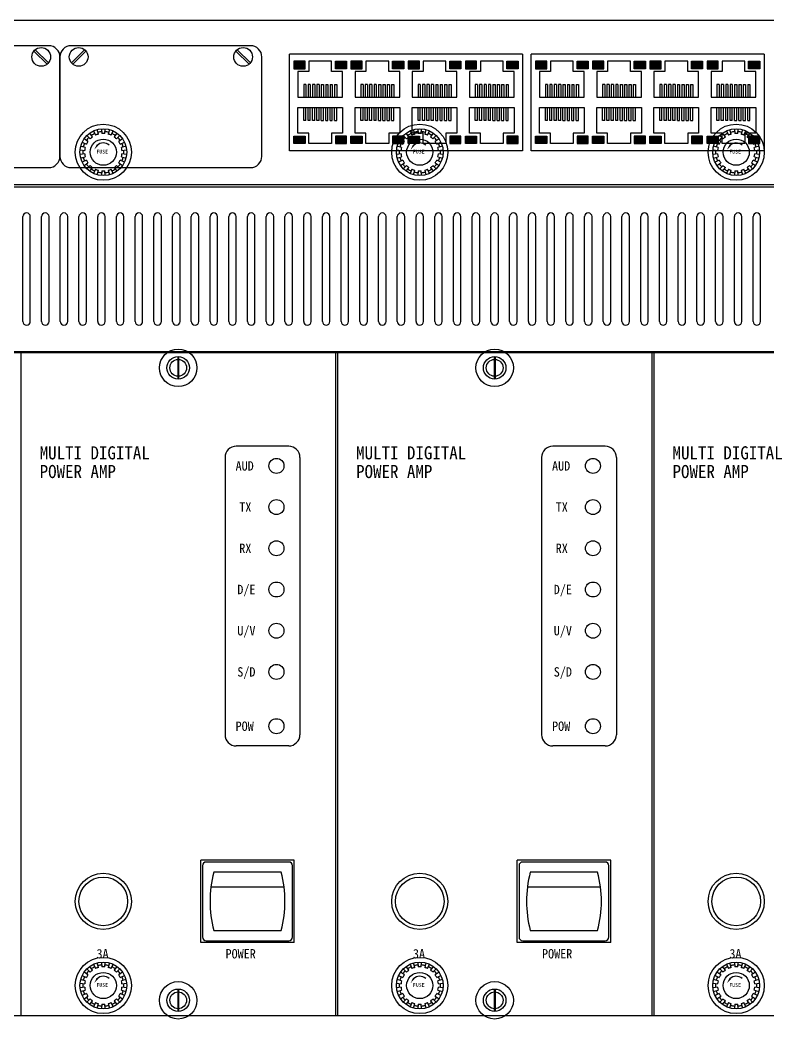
# Model space of a CAD drawing. Header units: millimetres. Extents: x 0 to 841, y 0 to 594.
# Drawn here: x 192.15 to 202.14, y 163.58 to 176.92 of the extents above; entities that cross this region are included whole.
import ezdxf
from ezdxf.enums import TextEntityAlignment as Align

# ---------------------------------------------------------------- set-up
doc = ezdxf.new("R2010")
doc.units = ezdxf.units.MM
doc.header["$LTSCALE"] = 10
doc.layers.add('LINE06', color=9, linetype='Continuous')
doc.styles.add('F1', font='GulimChe.ttf', dxfattribs={"height": 2})
doc.styles.get("Standard").update_dxf_attribs({"font": 'GulimChe.ttf'})

# ---------------------------------------------------------------- blocks, each defined once
blk = doc.blocks.new('FUSE')
for p, q in [((-197.43, 1363.48), (-196.55, 1362.59)), ((-195.94, 1363.11), (-196.66, 1364.13)), ((-195.64, 1364.72), (-195.12, 1363.58)), ((-194.37, 1363.85), (-194.7, 1365.06)), ((-193.54, 1365.26), (-193.44, 1364.02)), ((-192.64, 1364.02), (-192.54, 1365.26)), ((-191.38, 1365.06), (-191.71, 1363.85)), ((-190.96, 1363.58), (-190.44, 1364.72)), ((-189.42, 1364.13), (-190.14, 1363.11)), ((-189.53, 1362.59), (-188.65, 1363.48)), ((-197.88, 1360.29), (-199.09, 1360.61)), ((-198.68, 1361.72), (-197.55, 1361.18)), ((-197.15, 1361.87), (-198.18, 1362.58)), ((-187.89, 1362.58), (-188.92, 1361.87)), ((-188.52, 1361.18), (-187.39, 1361.72)), ((-186.99, 1360.61), (-188.2, 1360.29)), ((-199.26, 1359.62), (-198.02, 1359.51)), ((-198.02, 1358.56), (-199.26, 1358.44)), ((-199.09, 1357.46), (-197.88, 1357.77)), ((-188.2, 1357.77), (-186.99, 1357.46)), ((-188.06, 1359.51), (-186.82, 1359.62)), ((-186.82, 1358.44), (-188.06, 1358.56)), ((-197.55, 1356.89), (-198.68, 1356.35)), ((-198.18, 1355.49), (-197.15, 1356.2)), ((-196.55, 1355.47), (-197.43, 1354.58)), ((-188.65, 1354.58), (-189.53, 1355.47)), ((-188.92, 1356.2), (-187.89, 1355.49)), ((-187.39, 1356.35), (-188.52, 1356.89)), ((-196.66, 1353.94), (-195.94, 1354.96)), ((-195.12, 1354.49), (-195.64, 1353.35)), ((-194.7, 1353.01), (-194.37, 1354.21)), ((-193.44, 1354.05), (-193.54, 1352.8)), ((-192.54, 1352.8), (-192.64, 1354.05)), ((-191.71, 1354.21), (-191.38, 1353.01)), ((-190.44, 1353.35), (-190.96, 1354.49)), ((-190.14, 1354.96), (-189.42, 1353.94))]:
    blk.add_line(p, q)
for radius in [7.5, 6.25, 3.5]:
    blk.add_circle((-193.04, 1359.03), radius)
for radius, start, end in [(5, 125.4114, 134.5886), (5.5, 114.5886, 125.4114), (5, 105.4114, 114.5886), (5.5, 94.5886, 105.4114), (5, 85.4114, 94.5886), (5.5, 74.5886, 85.4114), (5, 65.4114, 74.5886), (5.5, 54.5886, 65.4114), (5, 45.4114, 54.5886), (5.5, 154.5886, 165.4114), (5.5, 134.5886, 145.4114), (5, 145.4114, 154.5886), (2.46, 49.7515, 132.9205), (5.5, 34.5886, 45.4114), (5, 25.4114, 34.5886), (5.5, 14.5886, 25.4114), (5.5, 174.5886, 185.4114), (5.5, 194.5886, 205.4114), (5, 165.4114, 174.5886), (5, 185.4114, 194.5886), (5, 5.4114, 14.5886), (5, 345.4114, 354.5886), (5.5, 334.5886, 345.4114), (5.5, 354.5886, 5.4114), (5.5, 214.5886, 225.4114), (5, 205.4114, 214.5886), (5, 225.4114, 234.5886), (5, 305.4114, 314.5886), (5.5, 314.5886, 325.4114), (5, 325.4114, 334.5886), (5.5, 234.5886, 245.4114), (5, 245.4114, 254.5886), (5.5, 254.5886, 265.4114), (5, 265.4114, 274.5886), (5.5, 274.5886, 285.4114), (5, 285.4114, 294.5886), (5.5, 294.5886, 305.4114)]:
    blk.add_arc((-193.04, 1359.03), radius, start, end)
blk.add_solid([(-194.43, 1360.77), (-194.84, 1361.05), (-195.49, 1359.67)])
at = {"style": 'F1'}
blk.add_text('FUSE', height=1, dxfattribs=at).set_placement((-194.89, 1358.67))
blk = doc.blocks.new('sw-05')
at = {"color": 7}
for p, q in [((-12, 9.5), (-12, -9.5)), ((11, 10.5), (-11, 10.5)), ((12, -9.5), (12, 9.5)), ((9, 7.75), (-9, 7.75)), ((9.77, 3.75), (-9.77, 3.75)), ((-9, -7.75), (9, -7.75)), ((-11, -10.5), (11, -10.5))]:
    blk.add_line(p, q, dxfattribs=at)
for centre, radius, start, end in [((-11, 9.5), 1, 90, 180), ((11, 9.5), 1, 0, 90), ((20.53, 0), 30.53, 165.2952, 194.7048), ((-20.53, 0), 30.53, 345.2952, 14.7048), ((-11, -9.5), 1, 180, 270), ((11, -9.5), 1, 270, 0)]:
    blk.add_arc(centre, radius, start, end, dxfattribs=at)

msp = doc.modelspace()

# ---------------------------------------------------------------- hatches: boundary and pattern name
at = {"layer": 'LINE06'}
for points in [[(195.814, 176.363), (195.814, 176.273), (195.954, 176.273), (195.954, 176.363)], [(196.369, 176.363), (196.369, 176.273), (196.509, 176.273), (196.509, 176.363)], [(196.577, 176.363), (196.577, 176.273), (196.717, 176.273), (196.717, 176.363)], [(197.132, 176.363), (197.132, 176.273), (197.272, 176.273), (197.272, 176.363)], [(197.341, 176.363), (197.341, 176.273), (197.481, 176.273), (197.481, 176.363)], [(197.896, 176.363), (197.896, 176.273), (198.036, 176.273), (198.036, 176.363)], [(198.105, 176.363), (198.105, 176.273), (198.245, 176.273), (198.245, 176.363)], [(198.66, 176.363), (198.66, 176.273), (198.8, 176.273), (198.8, 176.363)], [(199.041, 176.363), (199.041, 176.273), (199.181, 176.273), (199.181, 176.363)], [(199.596, 176.363), (199.596, 176.273), (199.736, 176.273), (199.736, 176.363)], [(199.804, 176.363), (199.804, 176.273), (199.944, 176.273), (199.944, 176.363)], [(200.359, 176.363), (200.359, 176.273), (200.499, 176.273), (200.499, 176.363)], [(200.568, 176.363), (200.568, 176.273), (200.708, 176.273), (200.708, 176.363)], [(201.123, 176.363), (201.123, 176.273), (201.263, 176.273), (201.263, 176.363)], [(201.332, 176.363), (201.332, 176.273), (201.472, 176.273), (201.472, 176.363)], [(201.887, 176.363), (201.887, 176.273), (202.027, 176.273), (202.027, 176.363)], [(195.954, 175.274), (195.954, 175.364), (195.814, 175.364), (195.814, 175.274)], [(196.509, 175.274), (196.509, 175.364), (196.369, 175.364), (196.369, 175.274)], [(196.717, 175.274), (196.717, 175.364), (196.577, 175.364), (196.577, 175.274)], [(197.272, 175.274), (197.272, 175.364), (197.132, 175.364), (197.132, 175.274)], [(197.481, 175.274), (197.481, 175.364), (197.341, 175.364), (197.341, 175.274)], [(198.036, 175.274), (198.036, 175.364), (197.896, 175.364), (197.896, 175.274)], [(198.245, 175.274), (198.245, 175.364), (198.105, 175.364), (198.105, 175.274)], [(198.8, 175.274), (198.8, 175.364), (198.66, 175.364), (198.66, 175.274)], [(199.181, 175.274), (199.181, 175.364), (199.041, 175.364), (199.041, 175.274)], [(199.736, 175.274), (199.736, 175.364), (199.596, 175.364), (199.596, 175.274)], [(199.944, 175.274), (199.944, 175.364), (199.804, 175.364), (199.804, 175.274)], [(200.499, 175.274), (200.499, 175.364), (200.359, 175.364), (200.359, 175.274)], [(200.708, 175.274), (200.708, 175.364), (200.568, 175.364), (200.568, 175.274)], [(201.263, 175.274), (201.263, 175.364), (201.123, 175.364), (201.123, 175.274)], [(201.472, 175.274), (201.472, 175.364), (201.332, 175.364), (201.332, 175.274)], [(202.027, 175.274), (202.027, 175.364), (201.887, 175.364), (201.887, 175.274)]]:
    msp.add_hatch(color=256, dxfattribs=at).paths.add_polyline_path(points)

# ---------------------------------------------------------------- linework, layer by layer
at = {"color": 7, "lineweight": 30}
for p, q in [((195.741, 171.228), (195.041, 171.228)), ((199.966, 171.228), (199.266, 171.228)), ((195.891, 171.078), (195.891, 167.378)), ((200.116, 171.078), (200.116, 167.378)), ((195.741, 167.228), (195.041, 167.228)), ((199.966, 167.228), (199.266, 167.228))]:
    msp.add_line(p, q, dxfattribs=at)
at = {"color": 7}
for p, q in [((194.891, 171.078), (194.891, 167.378)), ((199.116, 171.078), (199.116, 167.378))]:
    msp.add_line(p, q, dxfattribs=at)
for centre, start, end in [((195.041, 171.078), 90, 180), ((199.266, 171.078), 90, 180), ((195.041, 167.378), 180, 270), ((199.266, 167.378), 180, 270)]:
    msp.add_arc(centre, 0.15, start, end, dxfattribs=at)
at = {"color": 7, "lineweight": 30}
for centre, start, end in [((195.741, 171.078), 0, 90), ((199.966, 171.078), 0, 90), ((195.741, 167.378), 270, 0), ((199.966, 167.378), 270, 0)]:
    msp.add_arc(centre, 0.15, start, end, dxfattribs=at)
at = {"layer": 'LINE06'}
for p, q in [((192.516, 176.328), (192.34, 176.504)), ((192.534, 176.346), (192.358, 176.522)), ((192.84, 176.346), (193.016, 176.522)), ((192.858, 176.328), (193.034, 176.504)), ((195.212, 176.328), (195.036, 176.504)), ((195.23, 176.346), (195.054, 176.522)), ((198.864, 176.463), (195.75, 176.463)), ((195.75, 175.173), (195.75, 176.463)), ((198.864, 176.463), (198.864, 175.173)), ((202.091, 176.463), (198.977, 176.463)), ((198.977, 175.173), (198.977, 176.463)), ((202.091, 176.463), (202.091, 175.173)), ((195.809, 176.368), (195.809, 176.268)), ((195.959, 176.368), (195.809, 176.368)), ((195.814, 176.363), (195.814, 176.273)), ((195.954, 176.363), (195.814, 176.363)), ((195.954, 176.273), (195.954, 176.363)), ((195.959, 176.268), (195.959, 176.368)), ((196.314, 176.368), (196.009, 176.368)), ((196.009, 176.368), (196.009, 176.229)), ((196.314, 176.229), (196.314, 176.368)), ((196.364, 176.368), (196.514, 176.368)), ((196.364, 176.268), (196.364, 176.368)), ((196.369, 176.363), (196.509, 176.363)), ((196.369, 176.273), (196.369, 176.363)), ((196.509, 176.363), (196.509, 176.273)), ((196.514, 176.368), (196.514, 176.268)), ((196.572, 176.368), (196.572, 176.268)), ((196.722, 176.368), (196.572, 176.368)), ((196.577, 176.363), (196.577, 176.273)), ((196.717, 176.363), (196.577, 176.363)), ((196.717, 176.273), (196.717, 176.363)), ((196.722, 176.268), (196.722, 176.368)), ((197.077, 176.368), (196.772, 176.368)), ((196.772, 176.368), (196.772, 176.229)), ((197.077, 176.229), (197.077, 176.368)), ((197.127, 176.368), (197.277, 176.368)), ((197.127, 176.268), (197.127, 176.368)), ((197.132, 176.363), (197.272, 176.363)), ((197.132, 176.273), (197.132, 176.363)), ((197.272, 176.363), (197.272, 176.273)), ((197.277, 176.368), (197.277, 176.268)), ((197.336, 176.368), (197.336, 176.268)), ((197.486, 176.368), (197.336, 176.368)), ((197.341, 176.363), (197.341, 176.273)), ((197.481, 176.363), (197.341, 176.363)), ((197.481, 176.273), (197.481, 176.363)), ((197.486, 176.268), (197.486, 176.368)), ((197.841, 176.368), (197.536, 176.368)), ((197.536, 176.368), (197.536, 176.229)), ((197.841, 176.229), (197.841, 176.368)), ((197.891, 176.368), (198.041, 176.368)), ((197.891, 176.268), (197.891, 176.368)), ((197.896, 176.363), (198.036, 176.363)), ((197.896, 176.273), (197.896, 176.363)), ((198.036, 176.363), (198.036, 176.273)), ((198.041, 176.368), (198.041, 176.268)), ((198.1, 176.368), (198.1, 176.268)), ((198.25, 176.368), (198.1, 176.368)), ((198.105, 176.363), (198.105, 176.273)), ((198.245, 176.363), (198.105, 176.363)), ((198.245, 176.273), (198.245, 176.363)), ((198.25, 176.268), (198.25, 176.368)), ((198.605, 176.368), (198.3, 176.368)), ((198.3, 176.368), (198.3, 176.229)), ((198.605, 176.229), (198.605, 176.368)), ((198.655, 176.368), (198.805, 176.368)), ((198.655, 176.268), (198.655, 176.368)), ((198.66, 176.363), (198.8, 176.363)), ((198.66, 176.273), (198.66, 176.363)), ((198.8, 176.363), (198.8, 176.273)), ((198.805, 176.368), (198.805, 176.268)), ((199.036, 176.368), (199.036, 176.268)), ((199.186, 176.368), (199.036, 176.368)), ((199.041, 176.363), (199.041, 176.273)), ((199.181, 176.363), (199.041, 176.363)), ((199.181, 176.273), (199.181, 176.363)), ((199.186, 176.268), (199.186, 176.368)), ((199.541, 176.368), (199.236, 176.368)), ((199.236, 176.368), (199.236, 176.229)), ((199.541, 176.229), (199.541, 176.368)), ((199.591, 176.368), (199.741, 176.368)), ((199.591, 176.268), (199.591, 176.368)), ((199.596, 176.363), (199.736, 176.363)), ((199.596, 176.273), (199.596, 176.363)), ((199.736, 176.363), (199.736, 176.273)), ((199.741, 176.368), (199.741, 176.268)), ((199.799, 176.368), (199.799, 176.268)), ((199.949, 176.368), (199.799, 176.368)), ((199.804, 176.363), (199.804, 176.273)), ((199.944, 176.363), (199.804, 176.363)), ((199.944, 176.273), (199.944, 176.363)), ((199.949, 176.268), (199.949, 176.368)), ((200.304, 176.368), (199.999, 176.368)), ((199.999, 176.368), (199.999, 176.229)), ((200.304, 176.229), (200.304, 176.368)), ((200.354, 176.368), (200.504, 176.368)), ((200.354, 176.268), (200.354, 176.368)), ((200.359, 176.363), (200.499, 176.363)), ((200.359, 176.273), (200.359, 176.363)), ((200.499, 176.363), (200.499, 176.273)), ((200.504, 176.368), (200.504, 176.268)), ((200.563, 176.368), (200.563, 176.268)), ((200.713, 176.368), (200.563, 176.368)), ((200.568, 176.363), (200.568, 176.273)), ((200.708, 176.363), (200.568, 176.363)), ((200.708, 176.273), (200.708, 176.363)), ((200.713, 176.268), (200.713, 176.368)), ((201.068, 176.368), (200.763, 176.368)), ((200.763, 176.368), (200.763, 176.229)), ((201.068, 176.229), (201.068, 176.368)), ((201.118, 176.368), (201.268, 176.368)), ((201.118, 176.268), (201.118, 176.368)), ((201.123, 176.363), (201.263, 176.363)), ((201.123, 176.273), (201.123, 176.363)), ((201.263, 176.363), (201.263, 176.273)), ((201.268, 176.368), (201.268, 176.268)), ((201.327, 176.368), (201.327, 176.268)), ((201.477, 176.368), (201.327, 176.368)), ((201.332, 176.363), (201.332, 176.273)), ((201.472, 176.363), (201.332, 176.363)), ((201.472, 176.273), (201.472, 176.363)), ((201.477, 176.268), (201.477, 176.368)), ((201.832, 176.368), (201.527, 176.368)), ((201.527, 176.368), (201.527, 176.229)), ((201.832, 176.229), (201.832, 176.368)), ((201.882, 176.368), (202.032, 176.368)), ((201.882, 176.268), (201.882, 176.368)), ((201.887, 176.363), (202.027, 176.363)), ((201.887, 176.273), (201.887, 176.363)), ((202.027, 176.363), (202.027, 176.273)), ((202.032, 176.368), (202.032, 176.268)), ((195.809, 176.268), (195.959, 176.268)), ((195.814, 176.273), (195.954, 176.273)), ((195.863, 176.229), (195.863, 175.889)), ((196.009, 176.229), (195.863, 176.229)), ((196.459, 176.229), (196.314, 176.229)), ((196.514, 176.268), (196.364, 176.268)), ((196.509, 176.273), (196.369, 176.273)), ((196.459, 175.889), (196.459, 176.229)), ((196.572, 176.268), (196.722, 176.268)), ((196.577, 176.273), (196.717, 176.273)), ((196.627, 176.229), (196.627, 175.889)), ((196.772, 176.229), (196.627, 176.229)), ((197.223, 176.229), (197.077, 176.229)), ((197.277, 176.268), (197.127, 176.268)), ((197.272, 176.273), (197.132, 176.273)), ((197.223, 175.889), (197.223, 176.229)), ((197.336, 176.268), (197.486, 176.268)), ((197.341, 176.273), (197.481, 176.273)), ((197.391, 176.229), (197.391, 175.889)), ((197.536, 176.229), (197.391, 176.229)), ((197.987, 176.229), (197.841, 176.229)), ((198.041, 176.268), (197.891, 176.268)), ((198.036, 176.273), (197.896, 176.273)), ((197.987, 175.889), (197.987, 176.229)), ((198.1, 176.268), (198.25, 176.268)), ((198.105, 176.273), (198.245, 176.273)), ((198.154, 176.229), (198.154, 175.889)), ((198.3, 176.229), (198.154, 176.229)), ((198.75, 176.229), (198.605, 176.229)), ((198.805, 176.268), (198.655, 176.268)), ((198.8, 176.273), (198.66, 176.273)), ((198.75, 175.889), (198.75, 176.229)), ((199.036, 176.268), (199.186, 176.268)), ((199.041, 176.273), (199.181, 176.273)), ((199.09, 176.229), (199.09, 175.889)), ((199.236, 176.229), (199.09, 176.229)), ((199.686, 176.229), (199.541, 176.229)), ((199.741, 176.268), (199.591, 176.268)), ((199.736, 176.273), (199.596, 176.273)), ((199.686, 175.889), (199.686, 176.229)), ((199.799, 176.268), (199.949, 176.268)), ((199.804, 176.273), (199.944, 176.273)), ((199.854, 176.229), (199.854, 175.889)), ((199.999, 176.229), (199.854, 176.229)), ((200.45, 176.229), (200.304, 176.229)), ((200.504, 176.268), (200.354, 176.268)), ((200.499, 176.273), (200.359, 176.273)), ((200.45, 175.889), (200.45, 176.229)), ((200.563, 176.268), (200.713, 176.268)), ((200.568, 176.273), (200.708, 176.273)), ((200.618, 176.229), (200.618, 175.889)), ((200.763, 176.229), (200.618, 176.229)), ((201.214, 176.229), (201.068, 176.229)), ((201.268, 176.268), (201.118, 176.268)), ((201.263, 176.273), (201.123, 176.273)), ((201.214, 175.889), (201.214, 176.229)), ((201.327, 176.268), (201.477, 176.268)), ((201.332, 176.273), (201.472, 176.273)), ((201.381, 176.229), (201.381, 175.889)), ((201.527, 176.229), (201.381, 176.229)), ((201.977, 176.229), (201.832, 176.229)), ((202.032, 176.268), (201.882, 176.268)), ((202.027, 176.273), (201.887, 176.273)), ((201.977, 175.889), (201.977, 176.229)), ((195.971, 176.059), (195.941, 176.059)), ((195.941, 176.059), (195.941, 175.889)), ((195.971, 176.059), (195.971, 175.889)), ((195.999, 176.059), (195.999, 175.889)), ((196.029, 176.059), (195.999, 176.059)), ((196.029, 176.059), (196.029, 175.889)), ((196.058, 176.059), (196.058, 175.889)), ((196.088, 176.059), (196.058, 176.059)), ((196.088, 176.059), (196.088, 175.889)), ((196.116, 176.059), (196.116, 175.889)), ((196.146, 176.059), (196.116, 176.059)), ((196.146, 176.059), (196.146, 175.889)), ((196.176, 176.059), (196.206, 176.059)), ((196.176, 176.059), (196.176, 175.889)), ((196.206, 176.059), (196.206, 175.889)), ((196.235, 176.059), (196.235, 175.889)), ((196.235, 176.059), (196.265, 176.059)), ((196.265, 176.059), (196.265, 175.889)), ((196.293, 176.059), (196.293, 175.889)), ((196.293, 176.059), (196.323, 176.059)), ((196.323, 176.059), (196.323, 175.889)), ((196.352, 176.059), (196.382, 176.059)), ((196.352, 176.059), (196.352, 175.889)), ((196.382, 176.059), (196.382, 175.889)), ((196.734, 176.059), (196.704, 176.059)), ((196.704, 176.059), (196.704, 175.889)), ((196.734, 176.059), (196.734, 175.889)), ((196.763, 176.059), (196.763, 175.889)), ((196.793, 176.059), (196.763, 176.059)), ((196.793, 176.059), (196.793, 175.889)), ((196.821, 176.059), (196.821, 175.889)), ((196.851, 176.059), (196.821, 176.059)), ((196.851, 176.059), (196.851, 175.889)), ((196.88, 176.059), (196.88, 175.889)), ((196.91, 176.059), (196.88, 176.059)), ((196.91, 176.059), (196.91, 175.889)), ((196.94, 176.059), (196.97, 176.059)), ((196.94, 176.059), (196.94, 175.889)), ((196.97, 176.059), (196.97, 175.889)), ((196.998, 176.059), (196.998, 175.889)), ((196.998, 176.059), (197.028, 176.059)), ((197.028, 176.059), (197.028, 175.889)), ((197.057, 176.059), (197.057, 175.889)), ((197.057, 176.059), (197.087, 176.059)), ((197.087, 176.059), (197.087, 175.889)), ((197.115, 176.059), (197.145, 176.059)), ((197.115, 176.059), (197.115, 175.889)), ((197.145, 176.059), (197.145, 175.889)), ((197.498, 176.059), (197.468, 176.059)), ((197.468, 176.059), (197.468, 175.889)), ((197.498, 176.059), (197.498, 175.889)), ((197.527, 176.059), (197.527, 175.889)), ((197.557, 176.059), (197.527, 176.059)), ((197.557, 176.059), (197.557, 175.889)), ((197.585, 176.059), (197.585, 175.889)), ((197.615, 176.059), (197.585, 176.059)), ((197.615, 176.059), (197.615, 175.889)), ((197.644, 176.059), (197.644, 175.889)), ((197.674, 176.059), (197.644, 176.059)), ((197.674, 176.059), (197.674, 175.889)), ((197.704, 176.059), (197.734, 176.059)), ((197.704, 176.059), (197.704, 175.889)), ((197.734, 176.059), (197.734, 175.889)), ((197.762, 176.059), (197.762, 175.889)), ((197.762, 176.059), (197.792, 176.059)), ((197.792, 176.059), (197.792, 175.889)), ((197.821, 176.059), (197.821, 175.889)), ((197.821, 176.059), (197.851, 176.059)), ((197.851, 176.059), (197.851, 175.889)), ((197.879, 176.059), (197.909, 176.059)), ((197.879, 176.059), (197.879, 175.889)), ((197.909, 176.059), (197.909, 175.889)), ((198.262, 176.059), (198.232, 176.059)), ((198.232, 176.059), (198.232, 175.889)), ((198.262, 176.059), (198.262, 175.889)), ((198.29, 176.059), (198.29, 175.889)), ((198.32, 176.059), (198.29, 176.059)), ((198.32, 176.059), (198.32, 175.889)), ((198.349, 176.059), (198.349, 175.889)), ((198.379, 176.059), (198.349, 176.059)), ((198.379, 176.059), (198.379, 175.889)), ((198.407, 176.059), (198.407, 175.889)), ((198.437, 176.059), (198.407, 176.059)), ((198.437, 176.059), (198.437, 175.889)), ((198.467, 176.059), (198.497, 176.059)), ((198.467, 176.059), (198.467, 175.889)), ((198.497, 176.059), (198.497, 175.889)), ((198.526, 176.059), (198.526, 175.889)), ((198.526, 176.059), (198.556, 176.059)), ((198.556, 176.059), (198.556, 175.889)), ((198.584, 176.059), (198.584, 175.889)), ((198.584, 176.059), (198.614, 176.059)), ((198.614, 176.059), (198.614, 175.889)), ((198.643, 176.059), (198.673, 176.059)), ((198.643, 176.059), (198.643, 175.889)), ((198.673, 176.059), (198.673, 175.889)), ((199.198, 176.059), (199.168, 176.059)), ((199.168, 176.059), (199.168, 175.889)), ((199.198, 176.059), (199.198, 175.889)), ((199.226, 176.059), (199.226, 175.889)), ((199.256, 176.059), (199.226, 176.059)), ((199.256, 176.059), (199.256, 175.889)), ((199.285, 176.059), (199.285, 175.889)), ((199.315, 176.059), (199.285, 176.059)), ((199.315, 176.059), (199.315, 175.889)), ((199.343, 176.059), (199.343, 175.889)), ((199.373, 176.059), (199.343, 176.059)), ((199.373, 176.059), (199.373, 175.889)), ((199.403, 176.059), (199.433, 176.059)), ((199.403, 176.059), (199.403, 175.889)), ((199.433, 176.059), (199.433, 175.889)), ((199.462, 176.059), (199.462, 175.889)), ((199.462, 176.059), (199.492, 176.059)), ((199.492, 176.059), (199.492, 175.889)), ((199.52, 176.059), (199.52, 175.889)), ((199.52, 176.059), (199.55, 176.059)), ((199.55, 176.059), (199.55, 175.889)), ((199.579, 176.059), (199.609, 176.059)), ((199.579, 176.059), (199.579, 175.889)), ((199.609, 176.059), (199.609, 175.889)), ((199.961, 176.059), (199.931, 176.059)), ((199.931, 176.059), (199.931, 175.889)), ((199.961, 176.059), (199.961, 175.889)), ((199.99, 176.059), (199.99, 175.889)), ((200.02, 176.059), (199.99, 176.059)), ((200.02, 176.059), (200.02, 175.889)), ((200.048, 176.059), (200.048, 175.889)), ((200.078, 176.059), (200.048, 176.059)), ((200.078, 176.059), (200.078, 175.889)), ((200.107, 176.059), (200.107, 175.889)), ((200.137, 176.059), (200.107, 176.059)), ((200.137, 176.059), (200.137, 175.889)), ((200.167, 176.059), (200.197, 176.059)), ((200.167, 176.059), (200.167, 175.889)), ((200.197, 176.059), (200.197, 175.889)), ((200.225, 176.059), (200.225, 175.889)), ((200.225, 176.059), (200.255, 176.059)), ((200.255, 176.059), (200.255, 175.889)), ((200.284, 176.059), (200.284, 175.889)), ((200.284, 176.059), (200.314, 176.059)), ((200.314, 176.059), (200.314, 175.889)), ((200.342, 176.059), (200.372, 176.059)), ((200.342, 176.059), (200.342, 175.889)), ((200.372, 176.059), (200.372, 175.889)), ((200.725, 176.059), (200.695, 176.059)), ((200.695, 176.059), (200.695, 175.889)), ((200.725, 176.059), (200.725, 175.889)), ((200.754, 176.059), (200.754, 175.889)), ((200.784, 176.059), (200.754, 176.059)), ((200.784, 176.059), (200.784, 175.889)), ((200.812, 176.059), (200.812, 175.889)), ((200.842, 176.059), (200.812, 176.059)), ((200.842, 176.059), (200.842, 175.889)), ((200.871, 176.059), (200.871, 175.889)), ((200.901, 176.059), (200.871, 176.059)), ((200.901, 176.059), (200.901, 175.889)), ((200.931, 176.059), (200.961, 176.059)), ((200.931, 176.059), (200.931, 175.889)), ((200.961, 176.059), (200.961, 175.889)), ((200.989, 176.059), (200.989, 175.889)), ((200.989, 176.059), (201.019, 176.059)), ((201.019, 176.059), (201.019, 175.889)), ((201.048, 176.059), (201.048, 175.889)), ((201.048, 176.059), (201.078, 176.059)), ((201.078, 176.059), (201.078, 175.889)), ((201.106, 176.059), (201.136, 176.059)), ((201.106, 176.059), (201.106, 175.889)), ((201.136, 176.059), (201.136, 175.889)), ((201.489, 176.059), (201.459, 176.059)), ((201.459, 176.059), (201.459, 175.889)), ((201.489, 176.059), (201.489, 175.889)), ((201.517, 176.059), (201.517, 175.889)), ((201.547, 176.059), (201.517, 176.059)), ((201.547, 176.059), (201.547, 175.889)), ((201.576, 176.059), (201.576, 175.889)), ((201.606, 176.059), (201.576, 176.059)), ((201.606, 176.059), (201.606, 175.889)), ((201.634, 176.059), (201.634, 175.889)), ((201.664, 176.059), (201.634, 176.059)), ((201.664, 176.059), (201.664, 175.889)), ((201.694, 176.059), (201.724, 176.059)), ((201.694, 176.059), (201.694, 175.889)), ((201.724, 176.059), (201.724, 175.889)), ((201.753, 176.059), (201.753, 175.889)), ((201.753, 176.059), (201.783, 176.059)), ((201.783, 176.059), (201.783, 175.889)), ((201.811, 176.059), (201.811, 175.889)), ((201.811, 176.059), (201.841, 176.059)), ((201.841, 176.059), (201.841, 175.889)), ((201.87, 176.059), (201.9, 176.059)), ((201.87, 176.059), (201.87, 175.889)), ((201.9, 176.059), (201.9, 175.889)), ((195.863, 175.889), (196.459, 175.889)), ((196.627, 175.889), (197.223, 175.889)), ((197.391, 175.889), (197.987, 175.889)), ((198.154, 175.889), (198.75, 175.889)), ((199.09, 175.889), (199.686, 175.889)), ((199.854, 175.889), (200.45, 175.889)), ((200.618, 175.889), (201.214, 175.889)), ((201.381, 175.889), (201.977, 175.889)), ((195.863, 175.748), (196.459, 175.748)), ((195.863, 175.407), (195.863, 175.748)), ((195.941, 175.578), (195.941, 175.748)), ((195.971, 175.578), (195.971, 175.748)), ((195.999, 175.578), (195.999, 175.748)), ((196.029, 175.578), (196.029, 175.748)), ((196.058, 175.578), (196.058, 175.748)), ((196.088, 175.578), (196.088, 175.748)), ((196.116, 175.578), (196.116, 175.748)), ((196.146, 175.578), (196.146, 175.748)), ((196.176, 175.578), (196.176, 175.748)), ((196.206, 175.578), (196.206, 175.748)), ((196.235, 175.578), (196.235, 175.748)), ((196.265, 175.578), (196.265, 175.748)), ((196.293, 175.578), (196.293, 175.748)), ((196.323, 175.578), (196.323, 175.748)), ((196.352, 175.578), (196.352, 175.748)), ((196.382, 175.578), (196.382, 175.748)), ((196.459, 175.748), (196.459, 175.407)), ((196.627, 175.748), (197.223, 175.748)), ((196.627, 175.407), (196.627, 175.748)), ((196.704, 175.578), (196.704, 175.748)), ((196.734, 175.578), (196.734, 175.748)), ((196.763, 175.578), (196.763, 175.748)), ((196.793, 175.578), (196.793, 175.748)), ((196.821, 175.578), (196.821, 175.748)), ((196.851, 175.578), (196.851, 175.748)), ((196.88, 175.578), (196.88, 175.748)), ((196.91, 175.578), (196.91, 175.748)), ((196.94, 175.578), (196.94, 175.748)), ((196.97, 175.578), (196.97, 175.748)), ((196.998, 175.578), (196.998, 175.748)), ((197.028, 175.578), (197.028, 175.748)), ((197.057, 175.578), (197.057, 175.748)), ((197.087, 175.578), (197.087, 175.748)), ((197.115, 175.578), (197.115, 175.748)), ((197.145, 175.578), (197.145, 175.748)), ((197.223, 175.748), (197.223, 175.407)), ((197.391, 175.748), (197.987, 175.748)), ((197.391, 175.407), (197.391, 175.748)), ((197.468, 175.578), (197.468, 175.748)), ((197.498, 175.578), (197.498, 175.748)), ((197.527, 175.578), (197.527, 175.748)), ((197.557, 175.578), (197.557, 175.748)), ((197.585, 175.578), (197.585, 175.748)), ((197.615, 175.578), (197.615, 175.748)), ((197.644, 175.578), (197.644, 175.748)), ((197.674, 175.578), (197.674, 175.748)), ((197.704, 175.578), (197.704, 175.748)), ((197.734, 175.578), (197.734, 175.748)), ((197.762, 175.578), (197.762, 175.748)), ((197.792, 175.578), (197.792, 175.748)), ((197.821, 175.578), (197.821, 175.748)), ((197.851, 175.578), (197.851, 175.748)), ((197.879, 175.578), (197.879, 175.748)), ((197.909, 175.578), (197.909, 175.748)), ((197.987, 175.748), (197.987, 175.407)), ((198.154, 175.748), (198.75, 175.748)), ((198.154, 175.407), (198.154, 175.748)), ((198.232, 175.578), (198.232, 175.748)), ((198.262, 175.578), (198.262, 175.748)), ((198.29, 175.578), (198.29, 175.748)), ((198.32, 175.578), (198.32, 175.748)), ((198.349, 175.578), (198.349, 175.748)), ((198.379, 175.578), (198.379, 175.748)), ((198.407, 175.578), (198.407, 175.748)), ((198.437, 175.578), (198.437, 175.748)), ((198.467, 175.578), (198.467, 175.748)), ((198.497, 175.578), (198.497, 175.748)), ((198.526, 175.578), (198.526, 175.748)), ((198.556, 175.578), (198.556, 175.748)), ((198.584, 175.578), (198.584, 175.748)), ((198.614, 175.578), (198.614, 175.748)), ((198.643, 175.578), (198.643, 175.748)), ((198.673, 175.578), (198.673, 175.748)), ((198.75, 175.748), (198.75, 175.407)), ((199.09, 175.748), (199.686, 175.748)), ((199.09, 175.407), (199.09, 175.748)), ((199.168, 175.578), (199.168, 175.748)), ((199.198, 175.578), (199.198, 175.748)), ((199.226, 175.578), (199.226, 175.748)), ((199.256, 175.578), (199.256, 175.748)), ((199.285, 175.578), (199.285, 175.748)), ((199.315, 175.578), (199.315, 175.748)), ((199.343, 175.578), (199.343, 175.748)), ((199.373, 175.578), (199.373, 175.748)), ((199.403, 175.578), (199.403, 175.748)), ((199.433, 175.578), (199.433, 175.748)), ((199.462, 175.578), (199.462, 175.748)), ((199.492, 175.578), (199.492, 175.748)), ((199.52, 175.578), (199.52, 175.748)), ((199.55, 175.578), (199.55, 175.748)), ((199.579, 175.578), (199.579, 175.748)), ((199.609, 175.578), (199.609, 175.748)), ((199.686, 175.748), (199.686, 175.407)), ((199.854, 175.748), (200.45, 175.748)), ((199.854, 175.407), (199.854, 175.748)), ((199.931, 175.578), (199.931, 175.748)), ((199.961, 175.578), (199.961, 175.748)), ((199.99, 175.578), (199.99, 175.748)), ((200.02, 175.578), (200.02, 175.748)), ((200.048, 175.578), (200.048, 175.748)), ((200.078, 175.578), (200.078, 175.748)), ((200.107, 175.578), (200.107, 175.748)), ((200.137, 175.578), (200.137, 175.748)), ((200.167, 175.578), (200.167, 175.748)), ((200.197, 175.578), (200.197, 175.748)), ((200.225, 175.578), (200.225, 175.748)), ((200.255, 175.578), (200.255, 175.748)), ((200.284, 175.578), (200.284, 175.748)), ((200.314, 175.578), (200.314, 175.748)), ((200.342, 175.578), (200.342, 175.748)), ((200.372, 175.578), (200.372, 175.748)), ((200.45, 175.748), (200.45, 175.407)), ((200.618, 175.748), (201.214, 175.748)), ((200.618, 175.407), (200.618, 175.748)), ((200.695, 175.578), (200.695, 175.748)), ((200.725, 175.578), (200.725, 175.748)), ((200.754, 175.578), (200.754, 175.748)), ((200.784, 175.578), (200.784, 175.748)), ((200.812, 175.578), (200.812, 175.748)), ((200.842, 175.578), (200.842, 175.748)), ((200.871, 175.578), (200.871, 175.748)), ((200.901, 175.578), (200.901, 175.748)), ((200.931, 175.578), (200.931, 175.748)), ((200.961, 175.578), (200.961, 175.748)), ((200.989, 175.578), (200.989, 175.748)), ((201.019, 175.578), (201.019, 175.748)), ((201.048, 175.578), (201.048, 175.748)), ((201.078, 175.578), (201.078, 175.748)), ((201.106, 175.578), (201.106, 175.748)), ((201.136, 175.578), (201.136, 175.748)), ((201.214, 175.748), (201.214, 175.407)), ((201.381, 175.748), (201.977, 175.748)), ((201.381, 175.407), (201.381, 175.748)), ((201.459, 175.578), (201.459, 175.748)), ((201.489, 175.578), (201.489, 175.748)), ((201.517, 175.578), (201.517, 175.748)), ((201.547, 175.578), (201.547, 175.748)), ((201.576, 175.578), (201.576, 175.748)), ((201.606, 175.578), (201.606, 175.748)), ((201.634, 175.578), (201.634, 175.748)), ((201.664, 175.578), (201.664, 175.748)), ((201.694, 175.578), (201.694, 175.748)), ((201.724, 175.578), (201.724, 175.748)), ((201.753, 175.578), (201.753, 175.748)), ((201.783, 175.578), (201.783, 175.748)), ((201.811, 175.578), (201.811, 175.748)), ((201.841, 175.578), (201.841, 175.748)), ((201.87, 175.578), (201.87, 175.748)), ((201.9, 175.578), (201.9, 175.748)), ((201.977, 175.748), (201.977, 175.407)), ((195.971, 175.578), (195.941, 175.578)), ((196.029, 175.578), (195.999, 175.578)), ((196.088, 175.578), (196.058, 175.578)), ((196.146, 175.578), (196.116, 175.578)), ((196.176, 175.578), (196.206, 175.578)), ((196.235, 175.578), (196.265, 175.578)), ((196.293, 175.578), (196.323, 175.578)), ((196.352, 175.578), (196.382, 175.578)), ((196.734, 175.578), (196.704, 175.578)), ((196.793, 175.578), (196.763, 175.578)), ((196.851, 175.578), (196.821, 175.578)), ((196.91, 175.578), (196.88, 175.578)), ((196.94, 175.578), (196.97, 175.578)), ((196.998, 175.578), (197.028, 175.578)), ((197.057, 175.578), (197.087, 175.578)), ((197.115, 175.578), (197.145, 175.578)), ((197.498, 175.578), (197.468, 175.578)), ((197.557, 175.578), (197.527, 175.578)), ((197.615, 175.578), (197.585, 175.578)), ((197.674, 175.578), (197.644, 175.578)), ((197.704, 175.578), (197.734, 175.578)), ((197.762, 175.578), (197.792, 175.578)), ((197.821, 175.578), (197.851, 175.578)), ((197.879, 175.578), (197.909, 175.578)), ((198.262, 175.578), (198.232, 175.578)), ((198.32, 175.578), (198.29, 175.578)), ((198.379, 175.578), (198.349, 175.578)), ((198.437, 175.578), (198.407, 175.578)), ((198.467, 175.578), (198.497, 175.578)), ((198.526, 175.578), (198.556, 175.578)), ((198.584, 175.578), (198.614, 175.578)), ((198.643, 175.578), (198.673, 175.578)), ((199.198, 175.578), (199.168, 175.578)), ((199.256, 175.578), (199.226, 175.578)), ((199.315, 175.578), (199.285, 175.578)), ((199.373, 175.578), (199.343, 175.578)), ((199.403, 175.578), (199.433, 175.578)), ((199.462, 175.578), (199.492, 175.578)), ((199.52, 175.578), (199.55, 175.578)), ((199.579, 175.578), (199.609, 175.578)), ((199.961, 175.578), (199.931, 175.578)), ((200.02, 175.578), (199.99, 175.578)), ((200.078, 175.578), (200.048, 175.578)), ((200.137, 175.578), (200.107, 175.578)), ((200.167, 175.578), (200.197, 175.578)), ((200.225, 175.578), (200.255, 175.578)), ((200.284, 175.578), (200.314, 175.578)), ((200.342, 175.578), (200.372, 175.578)), ((200.725, 175.578), (200.695, 175.578)), ((200.784, 175.578), (200.754, 175.578)), ((200.842, 175.578), (200.812, 175.578)), ((200.901, 175.578), (200.871, 175.578)), ((200.931, 175.578), (200.961, 175.578)), ((200.989, 175.578), (201.019, 175.578)), ((201.048, 175.578), (201.078, 175.578)), ((201.106, 175.578), (201.136, 175.578)), ((201.489, 175.578), (201.459, 175.578)), ((201.547, 175.578), (201.517, 175.578)), ((201.606, 175.578), (201.576, 175.578)), ((201.664, 175.578), (201.634, 175.578)), ((201.694, 175.578), (201.724, 175.578)), ((201.753, 175.578), (201.783, 175.578)), ((201.811, 175.578), (201.841, 175.578)), ((201.87, 175.578), (201.9, 175.578)), ((196.009, 175.407), (195.863, 175.407)), ((196.009, 175.269), (196.009, 175.407)), ((196.459, 175.407), (196.314, 175.407)), ((196.314, 175.407), (196.314, 175.269)), ((196.772, 175.407), (196.627, 175.407)), ((196.772, 175.269), (196.772, 175.407)), ((197.223, 175.407), (197.077, 175.407)), ((197.077, 175.407), (197.077, 175.269)), ((197.536, 175.407), (197.391, 175.407)), ((197.536, 175.269), (197.536, 175.407)), ((197.987, 175.407), (197.841, 175.407)), ((197.841, 175.407), (197.841, 175.269)), ((198.3, 175.407), (198.154, 175.407)), ((198.3, 175.269), (198.3, 175.407)), ((198.75, 175.407), (198.605, 175.407)), ((198.605, 175.407), (198.605, 175.269)), ((199.236, 175.407), (199.09, 175.407)), ((199.236, 175.269), (199.236, 175.407)), ((199.686, 175.407), (199.541, 175.407)), ((199.541, 175.407), (199.541, 175.269)), ((199.999, 175.407), (199.854, 175.407)), ((199.999, 175.269), (199.999, 175.407)), ((200.45, 175.407), (200.304, 175.407)), ((200.304, 175.407), (200.304, 175.269)), ((200.763, 175.407), (200.618, 175.407)), ((200.763, 175.269), (200.763, 175.407)), ((201.214, 175.407), (201.068, 175.407)), ((201.068, 175.407), (201.068, 175.269)), ((201.527, 175.407), (201.381, 175.407)), ((201.527, 175.269), (201.527, 175.407)), ((201.977, 175.407), (201.832, 175.407)), ((201.832, 175.407), (201.832, 175.269)), ((195.809, 175.269), (195.809, 175.369)), ((195.809, 175.369), (195.959, 175.369)), ((195.959, 175.269), (195.809, 175.269)), ((195.814, 175.274), (195.814, 175.364)), ((195.814, 175.364), (195.954, 175.364)), ((195.954, 175.274), (195.814, 175.274)), ((195.954, 175.364), (195.954, 175.274)), ((195.959, 175.369), (195.959, 175.269)), ((196.314, 175.269), (196.009, 175.269)), ((196.364, 175.369), (196.364, 175.269)), ((196.514, 175.369), (196.364, 175.369)), ((196.364, 175.269), (196.514, 175.269)), ((196.369, 175.364), (196.369, 175.274)), ((196.509, 175.364), (196.369, 175.364)), ((196.369, 175.274), (196.509, 175.274)), ((196.509, 175.274), (196.509, 175.364)), ((196.514, 175.269), (196.514, 175.369)), ((196.572, 175.269), (196.572, 175.369)), ((196.572, 175.369), (196.722, 175.369)), ((196.722, 175.269), (196.572, 175.269)), ((196.577, 175.274), (196.577, 175.364)), ((196.577, 175.364), (196.717, 175.364)), ((196.717, 175.274), (196.577, 175.274)), ((196.717, 175.364), (196.717, 175.274)), ((196.722, 175.369), (196.722, 175.269)), ((197.077, 175.269), (196.772, 175.269)), ((197.127, 175.369), (197.127, 175.269)), ((197.277, 175.369), (197.127, 175.369)), ((197.127, 175.269), (197.277, 175.269)), ((197.132, 175.364), (197.132, 175.274)), ((197.272, 175.364), (197.132, 175.364)), ((197.132, 175.274), (197.272, 175.274)), ((197.272, 175.274), (197.272, 175.364)), ((197.277, 175.269), (197.277, 175.369)), ((197.336, 175.269), (197.336, 175.369)), ((197.336, 175.369), (197.486, 175.369)), ((197.486, 175.269), (197.336, 175.269)), ((197.341, 175.274), (197.341, 175.364)), ((197.341, 175.364), (197.481, 175.364)), ((197.481, 175.274), (197.341, 175.274)), ((197.481, 175.364), (197.481, 175.274)), ((197.486, 175.369), (197.486, 175.269)), ((197.841, 175.269), (197.536, 175.269)), ((197.891, 175.369), (197.891, 175.269)), ((198.041, 175.369), (197.891, 175.369)), ((197.891, 175.269), (198.041, 175.269)), ((197.896, 175.364), (197.896, 175.274)), ((198.036, 175.364), (197.896, 175.364)), ((197.896, 175.274), (198.036, 175.274)), ((198.036, 175.274), (198.036, 175.364)), ((198.041, 175.269), (198.041, 175.369)), ((198.1, 175.269), (198.1, 175.369)), ((198.1, 175.369), (198.25, 175.369)), ((198.25, 175.269), (198.1, 175.269)), ((198.105, 175.274), (198.105, 175.364)), ((198.105, 175.364), (198.245, 175.364)), ((198.245, 175.274), (198.105, 175.274)), ((198.245, 175.364), (198.245, 175.274)), ((198.25, 175.369), (198.25, 175.269)), ((198.605, 175.269), (198.3, 175.269)), ((198.655, 175.369), (198.655, 175.269)), ((198.805, 175.369), (198.655, 175.369)), ((198.655, 175.269), (198.805, 175.269)), ((198.66, 175.364), (198.66, 175.274)), ((198.8, 175.364), (198.66, 175.364)), ((198.66, 175.274), (198.8, 175.274)), ((198.8, 175.274), (198.8, 175.364)), ((198.805, 175.269), (198.805, 175.369)), ((199.036, 175.269), (199.036, 175.369)), ((199.036, 175.369), (199.186, 175.369)), ((199.186, 175.269), (199.036, 175.269)), ((199.041, 175.274), (199.041, 175.364)), ((199.041, 175.364), (199.181, 175.364)), ((199.181, 175.274), (199.041, 175.274)), ((199.181, 175.364), (199.181, 175.274)), ((199.186, 175.369), (199.186, 175.269)), ((199.541, 175.269), (199.236, 175.269)), ((199.591, 175.369), (199.591, 175.269)), ((199.741, 175.369), (199.591, 175.369)), ((199.591, 175.269), (199.741, 175.269)), ((199.596, 175.364), (199.596, 175.274)), ((199.736, 175.364), (199.596, 175.364)), ((199.596, 175.274), (199.736, 175.274)), ((199.736, 175.274), (199.736, 175.364)), ((199.741, 175.269), (199.741, 175.369)), ((199.799, 175.269), (199.799, 175.369)), ((199.799, 175.369), (199.949, 175.369)), ((199.949, 175.269), (199.799, 175.269)), ((199.804, 175.274), (199.804, 175.364)), ((199.804, 175.364), (199.944, 175.364)), ((199.944, 175.274), (199.804, 175.274)), ((199.944, 175.364), (199.944, 175.274)), ((199.949, 175.369), (199.949, 175.269)), ((200.304, 175.269), (199.999, 175.269)), ((200.354, 175.369), (200.354, 175.269)), ((200.504, 175.369), (200.354, 175.369)), ((200.354, 175.269), (200.504, 175.269)), ((200.359, 175.364), (200.359, 175.274)), ((200.499, 175.364), (200.359, 175.364)), ((200.359, 175.274), (200.499, 175.274)), ((200.499, 175.274), (200.499, 175.364)), ((200.504, 175.269), (200.504, 175.369)), ((200.563, 175.269), (200.563, 175.369)), ((200.563, 175.369), (200.713, 175.369)), ((200.713, 175.269), (200.563, 175.269)), ((200.568, 175.274), (200.568, 175.364)), ((200.568, 175.364), (200.708, 175.364)), ((200.708, 175.274), (200.568, 175.274)), ((200.708, 175.364), (200.708, 175.274)), ((200.713, 175.369), (200.713, 175.269)), ((201.068, 175.269), (200.763, 175.269)), ((201.118, 175.369), (201.118, 175.269)), ((201.268, 175.369), (201.118, 175.369)), ((201.118, 175.269), (201.268, 175.269)), ((201.123, 175.364), (201.123, 175.274)), ((201.263, 175.364), (201.123, 175.364)), ((201.123, 175.274), (201.263, 175.274)), ((201.263, 175.274), (201.263, 175.364)), ((201.268, 175.269), (201.268, 175.369)), ((201.327, 175.269), (201.327, 175.369)), ((201.327, 175.369), (201.477, 175.369)), ((201.477, 175.269), (201.327, 175.269)), ((201.332, 175.274), (201.332, 175.364)), ((201.332, 175.364), (201.472, 175.364)), ((201.472, 175.274), (201.332, 175.274)), ((201.472, 175.364), (201.472, 175.274)), ((201.477, 175.369), (201.477, 175.269)), ((201.832, 175.269), (201.527, 175.269)), ((201.882, 175.369), (201.882, 175.269)), ((202.032, 175.369), (201.882, 175.369)), ((201.882, 175.269), (202.032, 175.269)), ((201.887, 175.364), (201.887, 175.274)), ((202.027, 175.364), (201.887, 175.364)), ((201.887, 175.274), (202.027, 175.274)), ((202.027, 175.274), (202.027, 175.364)), ((202.032, 175.269), (202.032, 175.369)), ((198.864, 175.173), (195.75, 175.173)), ((202.091, 175.173), (198.977, 175.173)), ((187.516, 174.693), (209.466, 174.693)), ((192.191, 172.893), (192.191, 174.293)), ((192.291, 172.893), (192.291, 174.293)), ((192.441, 172.893), (192.441, 174.293)), ((192.541, 172.893), (192.541, 174.293)), ((192.691, 172.893), (192.691, 174.293)), ((192.791, 172.893), (192.791, 174.293)), ((192.941, 172.893), (192.941, 174.293)), ((193.041, 172.893), (193.041, 174.293)), ((193.191, 172.893), (193.191, 174.293)), ((193.291, 172.893), (193.291, 174.293)), ((193.441, 172.893), (193.441, 174.293)), ((193.541, 172.893), (193.541, 174.293)), ((193.691, 172.893), (193.691, 174.293)), ((193.791, 172.893), (193.791, 174.293)), ((193.941, 172.893), (193.941, 174.293)), ((194.041, 172.893), (194.041, 174.293)), ((194.191, 172.893), (194.191, 174.293)), ((194.291, 172.893), (194.291, 174.293)), ((194.441, 172.893), (194.441, 174.293)), ((194.541, 172.893), (194.541, 174.293)), ((194.691, 172.893), (194.691, 174.293)), ((194.791, 172.893), (194.791, 174.293)), ((194.941, 172.893), (194.941, 174.293)), ((195.041, 172.893), (195.041, 174.293)), ((195.191, 172.893), (195.191, 174.293)), ((195.291, 172.893), (195.291, 174.293)), ((195.441, 172.893), (195.441, 174.293)), ((195.541, 172.893), (195.541, 174.293)), ((195.691, 172.893), (195.691, 174.293)), ((195.791, 172.893), (195.791, 174.293)), ((195.941, 172.893), (195.941, 174.293)), ((196.041, 172.893), (196.041, 174.293)), ((196.191, 172.893), (196.191, 174.293)), ((196.291, 172.893), (196.291, 174.293)), ((196.441, 172.893), (196.441, 174.293)), ((196.541, 172.893), (196.541, 174.293)), ((196.691, 172.893), (196.691, 174.293)), ((196.791, 172.893), (196.791, 174.293)), ((196.941, 172.893), (196.941, 174.293)), ((197.041, 172.893), (197.041, 174.293)), ((197.191, 172.893), (197.191, 174.293)), ((197.291, 172.893), (197.291, 174.293)), ((197.441, 172.893), (197.441, 174.293)), ((197.541, 172.893), (197.541, 174.293)), ((197.691, 172.893), (197.691, 174.293)), ((197.791, 172.893), (197.791, 174.293)), ((197.941, 172.893), (197.941, 174.293)), ((198.041, 172.893), (198.041, 174.293)), ((198.191, 172.893), (198.191, 174.293)), ((198.291, 172.893), (198.291, 174.293)), ((198.441, 172.893), (198.441, 174.293)), ((198.541, 172.893), (198.541, 174.293)), ((198.691, 172.893), (198.691, 174.293)), ((198.791, 172.893), (198.791, 174.293)), ((198.941, 172.893), (198.941, 174.293)), ((199.041, 172.893), (199.041, 174.293)), ((199.191, 172.893), (199.191, 174.293)), ((199.291, 172.893), (199.291, 174.293)), ((199.441, 172.893), (199.441, 174.293)), ((199.541, 172.893), (199.541, 174.293)), ((199.691, 172.893), (199.691, 174.293)), ((199.791, 172.893), (199.791, 174.293)), ((199.941, 172.893), (199.941, 174.293)), ((200.041, 172.893), (200.041, 174.293)), ((200.191, 172.893), (200.191, 174.293)), ((200.291, 172.893), (200.291, 174.293)), ((200.441, 172.893), (200.441, 174.293)), ((200.541, 172.893), (200.541, 174.293)), ((200.691, 172.893), (200.691, 174.293)), ((200.791, 172.893), (200.791, 174.293)), ((200.941, 172.893), (200.941, 174.293)), ((201.041, 172.893), (201.041, 174.293)), ((201.191, 172.893), (201.191, 174.293)), ((201.291, 172.893), (201.291, 174.293)), ((201.441, 172.893), (201.441, 174.293)), ((201.541, 172.893), (201.541, 174.293)), ((201.691, 172.893), (201.691, 174.293)), ((201.791, 172.893), (201.791, 174.293)), ((201.941, 172.893), (201.941, 174.293)), ((202.041, 172.893), (202.041, 174.293)), ((186.416, 172.478), (210.566, 172.478)), ((187.516, 172.493), (209.466, 172.493)), ((192.166, 172.478), (196.366, 172.478)), ((192.166, 172.478), (192.166, 163.628)), ((192.166, 172.478), (196.366, 172.478)), ((192.166, 172.478), (192.166, 163.628)), ((194.266, 172.478), (196.366, 172.478)), ((194.266, 172.478), (196.366, 172.478)), ((196.366, 172.478), (196.366, 163.628)), ((196.366, 172.478), (196.366, 163.628)), ((196.391, 172.478), (200.591, 172.478)), ((196.391, 172.478), (196.391, 163.628)), ((196.391, 172.478), (200.591, 172.478)), ((196.391, 172.478), (196.391, 163.628)), ((198.491, 172.478), (200.591, 172.478)), ((198.491, 172.478), (200.591, 172.478)), ((200.591, 172.478), (200.591, 163.628)), ((200.591, 172.478), (200.591, 163.628)), ((200.616, 172.478), (204.816, 172.478)), ((200.616, 172.478), (200.616, 163.628)), ((200.616, 172.478), (204.816, 172.478)), ((200.616, 172.478), (200.616, 163.628)), ((194.261, 172.425), (194.261, 172.125)), ((194.271, 172.425), (194.271, 172.125)), ((198.486, 172.425), (198.486, 172.125)), ((198.496, 172.425), (198.496, 172.125)), ((195.816, 165.703), (194.566, 165.703)), ((194.566, 164.603), (194.566, 165.703)), ((195.816, 165.703), (194.566, 165.703)), ((194.566, 164.603), (194.566, 165.703)), ((195.816, 165.703), (194.566, 165.703)), ((194.566, 164.603), (194.566, 165.703)), ((195.816, 165.703), (194.566, 165.703)), ((194.566, 164.603), (194.566, 165.703)), ((195.816, 164.603), (195.816, 165.703)), ((195.816, 164.603), (195.816, 165.703)), ((195.816, 164.603), (195.816, 165.703)), ((195.816, 164.603), (195.816, 165.703)), ((200.041, 165.703), (198.791, 165.703)), ((198.791, 164.603), (198.791, 165.703)), ((200.041, 165.703), (198.791, 165.703)), ((198.791, 164.603), (198.791, 165.703)), ((200.041, 165.703), (198.791, 165.703)), ((198.791, 164.603), (198.791, 165.703)), ((200.041, 165.703), (198.791, 165.703)), ((198.791, 164.603), (198.791, 165.703)), ((200.041, 164.603), (200.041, 165.703)), ((200.041, 164.603), (200.041, 165.703)), ((200.041, 164.603), (200.041, 165.703)), ((200.041, 164.603), (200.041, 165.703)), ((195.816, 164.603), (194.566, 164.603)), ((195.816, 164.603), (194.566, 164.603)), ((195.816, 164.603), (194.566, 164.603)), ((195.816, 164.603), (194.566, 164.603)), ((200.041, 164.603), (198.791, 164.603)), ((200.041, 164.603), (198.791, 164.603)), ((200.041, 164.603), (198.791, 164.603)), ((200.041, 164.603), (198.791, 164.603)), ((194.261, 163.982), (194.261, 163.682)), ((194.271, 163.982), (194.271, 163.682)), ((198.486, 163.982), (198.486, 163.682)), ((198.496, 163.982), (198.496, 163.682)), ((186.416, 163.628), (210.566, 163.628)), ((192.166, 163.628), (196.366, 163.628)), ((192.166, 163.628), (196.366, 163.628)), ((196.391, 163.628), (200.591, 163.628)), ((196.391, 163.628), (200.591, 163.628)), ((200.616, 163.628), (204.816, 163.628)), ((200.616, 163.628), (204.816, 163.628))]:
    msp.add_line(p, q, dxfattribs=at)
msp.add_lwpolyline([(187.491, 176.918), (209.491, 176.918), (209.491, 174.718), (187.491, 174.718)], close=True, dxfattribs=at)
for points in [[(192.537, 176.575), (190.141, 176.575, 0.414214), (189.991, 176.425), (189.991, 175.098, 0.414214), (190.141, 174.948), (192.537, 174.948, 0.414214), (192.687, 175.098), (192.687, 176.425, 0.414214)], [(195.233, 176.575), (192.837, 176.575, 0.414214), (192.687, 176.425), (192.687, 175.098, 0.414214), (192.837, 174.948), (195.233, 174.948, 0.414214), (195.383, 175.098), (195.383, 176.425, 0.414214)]]:
    msp.add_lwpolyline(points, format="xyb", close=True, dxfattribs=at)
for centre, radius in [((192.437, 176.425), 0.125), ((192.937, 176.425), 0.125), ((195.133, 176.425), 0.125), ((194.266, 172.275), 0.25), ((198.491, 172.275), 0.25), ((194.266, 172.275), 0.15), ((194.266, 172.275), 0.112), ((194.266, 172.275), 0.112), ((198.491, 172.275), 0.15), ((198.491, 172.275), 0.112), ((198.491, 172.275), 0.112), ((195.578, 170.966), 0.1), ((195.578, 170.966), 0.1), ((199.803, 170.966), 0.1), ((199.803, 170.966), 0.1), ((195.578, 170.416), 0.1), ((195.578, 170.416), 0.1), ((195.578, 170.416), 0.1), ((195.578, 170.416), 0.1), ((199.803, 170.416), 0.1), ((199.803, 170.416), 0.1), ((199.803, 170.416), 0.1), ((199.803, 170.416), 0.1), ((195.578, 169.866), 0.1), ((195.578, 169.866), 0.1), ((195.578, 169.866), 0.1), ((195.578, 169.866), 0.1), ((199.803, 169.866), 0.1), ((199.803, 169.866), 0.1), ((199.803, 169.866), 0.1), ((199.803, 169.866), 0.1), ((195.578, 169.316), 0.1), ((195.578, 169.316), 0.1), ((195.578, 169.316), 0.1), ((195.578, 169.316), 0.1), ((199.803, 169.316), 0.1), ((199.803, 169.316), 0.1), ((199.803, 169.316), 0.1), ((199.803, 169.316), 0.1), ((195.578, 168.766), 0.1), ((195.578, 168.766), 0.1), ((195.578, 168.766), 0.1), ((195.578, 168.766), 0.1), ((199.803, 168.766), 0.1), ((199.803, 168.766), 0.1), ((199.803, 168.766), 0.1), ((199.803, 168.766), 0.1), ((195.578, 168.216), 0.1), ((195.578, 168.216), 0.1), ((195.578, 168.216), 0.1), ((195.578, 168.216), 0.1), ((199.803, 168.216), 0.1), ((199.803, 168.216), 0.1), ((199.803, 168.216), 0.1), ((199.803, 168.216), 0.1), ((195.578, 167.491), 0.1), ((195.578, 167.491), 0.1), ((195.578, 167.491), 0.1), ((195.578, 167.491), 0.1), ((199.803, 167.491), 0.1), ((199.803, 167.491), 0.1), ((199.803, 167.491), 0.1), ((199.803, 167.491), 0.1), ((193.266, 165.153), 0.375), ((197.491, 165.153), 0.375), ((201.716, 165.153), 0.375), ((193.266, 165.153, -0.1), 0.325), ((197.491, 165.153, -0.1), 0.325), ((201.716, 165.153, -0.1), 0.325), ((194.266, 163.832), 0.25), ((198.491, 163.832), 0.25), ((194.266, 163.832), 0.15), ((194.266, 163.832), 0.112), ((194.266, 163.832), 0.112), ((198.491, 163.832), 0.15), ((198.491, 163.832), 0.112), ((198.491, 163.832), 0.112)]:
    msp.add_circle(centre, radius, dxfattribs=at)
for centre, start, end in [((192.241, 174.293), 0, 180), ((192.491, 174.293), 0, 180), ((192.741, 174.293), 0, 180), ((192.991, 174.293), 0, 180), ((193.241, 174.293), 0, 180), ((193.491, 174.293), 0, 180), ((193.741, 174.293), 0, 180), ((193.991, 174.293), 0, 180), ((194.241, 174.293), 0, 180), ((194.491, 174.293), 0, 180), ((194.741, 174.293), 0, 180), ((194.991, 174.293), 0, 180), ((195.241, 174.293), 0, 180), ((195.491, 174.293), 0, 180), ((195.741, 174.293), 0, 180), ((195.991, 174.293), 0, 180), ((196.241, 174.293), 0, 180), ((196.491, 174.293), 0, 180), ((196.741, 174.293), 0, 180), ((196.991, 174.293), 0, 180), ((197.241, 174.293), 0, 180), ((197.491, 174.293), 0, 180), ((197.741, 174.293), 0, 180), ((197.991, 174.293), 0, 180), ((198.241, 174.293), 0, 180), ((198.491, 174.293), 0, 180), ((198.741, 174.293), 0, 180), ((198.991, 174.293), 0, 180), ((199.241, 174.293), 0, 180), ((199.491, 174.293), 0, 180), ((199.741, 174.293), 0, 180), ((199.991, 174.293), 0, 180), ((200.241, 174.293), 0, 180), ((200.491, 174.293), 0, 180), ((200.741, 174.293), 0, 180), ((200.991, 174.293), 0, 180), ((201.241, 174.293), 0, 180), ((201.491, 174.293), 0, 180), ((201.741, 174.293), 0, 180), ((201.991, 174.293), 0, 180), ((192.241, 172.893), 180, 0), ((192.491, 172.893), 180, 0), ((192.741, 172.893), 180, 0), ((192.991, 172.893), 180, 0), ((193.241, 172.893), 180, 0), ((193.491, 172.893), 180, 0), ((193.741, 172.893), 180, 0), ((193.991, 172.893), 180, 0), ((194.241, 172.893), 180, 0), ((194.491, 172.893), 180, 0), ((194.741, 172.893), 180, 0), ((194.991, 172.893), 180, 0), ((195.241, 172.893), 180, 0), ((195.491, 172.893), 180, 0), ((195.741, 172.893), 180, 0), ((195.991, 172.893), 180, 0), ((196.241, 172.893), 180, 0), ((196.491, 172.893), 180, 0), ((196.741, 172.893), 180, 0), ((196.991, 172.893), 180, 0), ((197.241, 172.893), 180, 0), ((197.491, 172.893), 180, 0), ((197.741, 172.893), 180, 0), ((197.991, 172.893), 180, 0), ((198.241, 172.893), 180, 0), ((198.491, 172.893), 180, 0), ((198.741, 172.893), 180, 0), ((198.991, 172.893), 180, 0), ((199.241, 172.893), 180, 0), ((199.491, 172.893), 180, 0), ((199.741, 172.893), 180, 0), ((199.991, 172.893), 180, 0), ((200.241, 172.893), 180, 0), ((200.491, 172.893), 180, 0), ((200.741, 172.893), 180, 0), ((200.991, 172.893), 180, 0), ((201.241, 172.893), 180, 0), ((201.491, 172.893), 180, 0), ((201.741, 172.893), 180, 0), ((201.991, 172.893), 180, 0)]:
    msp.add_arc(centre, 0.05, start, end, dxfattribs=at)

# ---------------------------------------------------------------- block references
at = {"layer": 'LINE06', "xscale": 0.04999999999995453, "yscale": 0.04999999999995453, "zscale": 0.04999999999995453}
for name, p in [('FUSE', (202.918, 107.202)), ('FUSE', (207.143, 107.202)), ('FUSE', (211.368, 107.202)), ('sw-05', (195.191, 165.153)), ('sw-05', (199.416, 165.153)), ('FUSE', (202.918, 96.078)), ('FUSE', (207.143, 96.078)), ('FUSE', (211.368, 96.078))]:
    msp.add_blockref(name, p, dxfattribs=at)

# ---------------------------------------------------------------- texts
at = {"color": 7}
for s, p in [('AUD', (195.032, 170.966, 0.05)), ('AUD', (199.257, 170.966, 0.05)), ('TX', (195.081, 170.416, 0.05)), ('TX', (199.306, 170.416, 0.05)), ('RX', (195.081, 169.866, 0.05)), ('RX', (199.306, 169.866, 0.05)), ('D/E', (195.055, 169.316, 0.05)), ('D/E', (199.28, 169.316, 0.05)), ('U/V', (195.055, 168.766, 0.05)), ('U/V', (199.28, 168.766, 0.05)), ('S/D', (195.055, 168.216, 0.05)), ('S/D', (199.28, 168.216, 0.05)), ('POW', (195.032, 167.491, 0.05)), ('POW', (199.257, 167.491, 0.05)), ('3A', (193.175, 164.454, 0.05)), ('POWER', (194.898, 164.453, 0.05)), ('3A', (197.4, 164.454, 0.05)), ('POWER', (199.123, 164.453, 0.05)), ('3A', (201.625, 164.454, 0.05))]:
    msp.add_text(s, height=0.125, dxfattribs=at).set_placement(p, align=Align.MIDDLE_LEFT)
at = {"layer": 'LINE06'}
for s, p in [('MULTI DIGITAL', (192.416, 171.053)), ('MULTI DIGITAL', (196.641, 171.053)), ('MULTI DIGITAL', (200.866, 171.053)), ('POWER AMP', (192.416, 170.803)), ('POWER AMP', (196.641, 170.803)), ('POWER AMP', (200.866, 170.803))]:
    msp.add_text(s, height=0.175, dxfattribs=at).set_placement(p)
for s, p in [('3A', (193.175, 164.454, 0.05)), ('POWER', (194.898, 164.453, 0.05)), ('3A', (197.4, 164.454, 0.05)), ('POWER', (199.123, 164.453, 0.05)), ('3A', (201.625, 164.454, 0.05))]:
    msp.add_text(s, height=0.125, dxfattribs=at).set_placement(p, align=Align.MIDDLE_LEFT)

doc.saveas('drawing.dxf')
